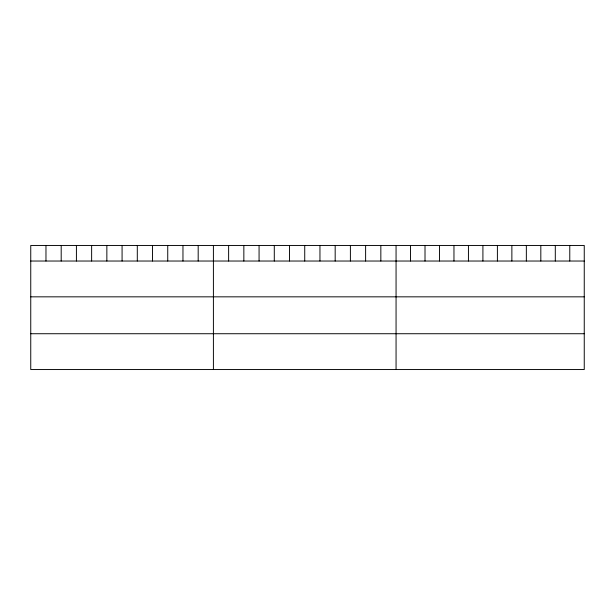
<?xml version="1.0" encoding="UTF-8"?>
<svg xmlns="http://www.w3.org/2000/svg" width="615" height="615" viewBox="0 0 615 615"><rect width="100%" height="100%" fill="white"/><g stroke="black" fill="none" stroke-linecap="round" stroke-linejoin="round"><path stroke-width="0.92" d="M584.25 261.029L584.25 369.546L30.75 369.546L30.75 245.454L584.25 245.454L584.25 261.029L30.75 261.029M30.75 296.837L584.25 296.837M30.75 333.73L584.25 333.73M569.774 245.454L569.774 261.029M555.299 245.454L555.299 261.029M540.823 245.454L540.823 261.029M526.348 245.454L526.348 261.029M511.872 245.454L511.872 261.029M497.397 245.454L497.397 261.029M482.913 245.454L482.913 261.029M468.438 245.454L468.438 261.029M453.962 245.454L453.962 261.029M439.487 245.454L439.487 261.029M425.011 245.454L425.011 261.029M410.536 245.454L410.536 261.029M396.06 245.454L396.06 369.546M380.839 245.454L380.839 261.029M365.618 245.454L365.618 261.029M350.396 245.454L350.396 261.029M335.175 245.454L335.175 261.029M319.954 245.454L319.954 261.029M304.733 245.454L304.733 261.029M289.511 245.454L289.511 261.029M274.29 245.454L274.29 261.029M259.069 245.454L259.069 261.029M243.847 245.454L243.847 261.029M228.626 245.454L228.626 261.029M213.405 245.454L213.405 369.546M198.184 245.454L198.184 261.029M182.963 245.454L182.963 261.029M167.741 245.454L167.741 261.029M152.52 245.454L152.52 261.029M137.299 245.454L137.299 261.029M122.078 245.454L122.078 261.029M106.856 245.454L106.856 261.029M91.635 245.454L91.635 261.029M76.414 245.454L76.414 261.029M61.193 245.454L61.193 261.029M45.971 245.454L45.971 261.029"/></g></svg>
